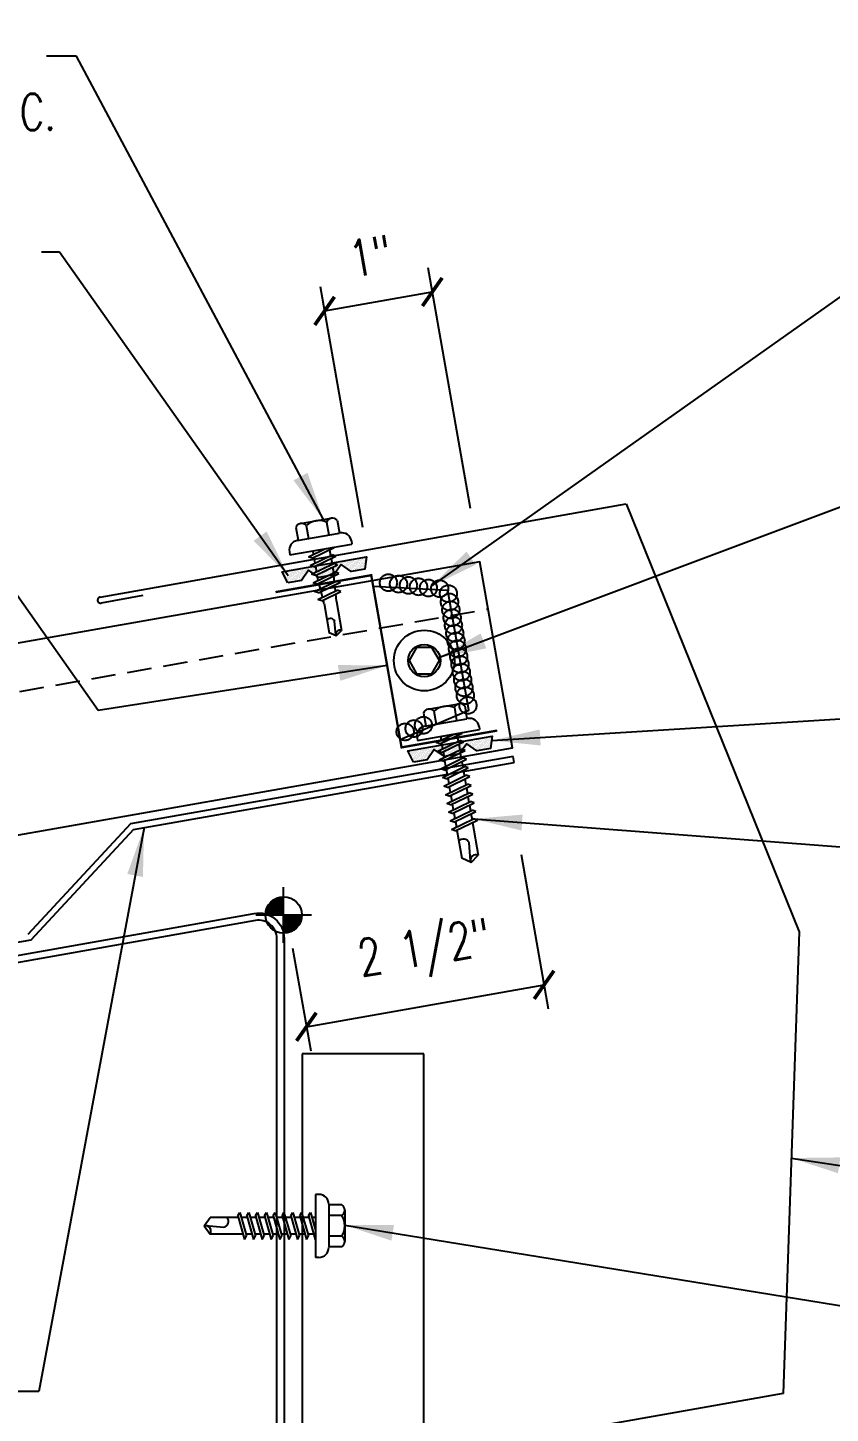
# Model space of a CAD drawing. Header units: inches. Extents: x 7.3 to 41.1, y 5.8 to 42.7.
# Drawn here: x 21.24 to 29.5, y 19.25 to 33.5 of the extents above; entities that cross this region are included whole.
import ezdxf

# ---------------------------------------------------------------- set-up
doc = ezdxf.new("R2010")
doc.units = ezdxf.units.IN
doc.header["$MEASUREMENT"] = 0
doc.linetypes.add('CENTER2', pattern=[1.125, 0.75, -0.125, 0.125, -0.125])
doc.linetypes.add('HIDDEN2', pattern=[0.1875, 0.125, -0.0625])
for name, color, linetype in [('CLO', 3, 'Continuous'), ('DIM', 2, 'Continuous'), ('FASTENER', 9, 'Continuous'), ('PANEL', 11, 'Continuous'), ('SEALANT', 253, 'CENTER2'), ('SECTION', 11, 'Continuous'), ('STLA', 10, 'Continuous'), ('TAPE', 8, 'Continuous'), ('TEXT', 2, 'Continuous'), ('TRIM', 6, 'Continuous')]:
    doc.layers.add(name, color=color, linetype=linetype)
doc.styles.add('TEXT', font='SIMPLEX', dxfattribs={"width": 0.75, "height": 6})
doc.styles.add('TEXT1', font='ROMANS.shx', dxfattribs={"width": 0.75, "height": 0.375})
doc.dimstyles.new('DETAIL', dxfattribs={"dimscale": 4, "dimtxt": 0.375, "dimasz": 0.0625, "dimexe": 0.0625, "dimexo": 0.125, "dimgap": 0.0625, "dimtad": 1, "dimdec": 4, "dimzin": 3, "dimdsep": 46, "dimlunit": 4, "dimtxsty": 'TEXT1', "dimblk": 'ARCHTICK', "dimcen": 0.0625, "dimclrd": 7, "dimclre": 7, "dimclrt": 2, "dimadec": 0, "dimazin": 0, "dimtfac": 0.59375, "dimtdec": 4, "dimtmove": 0, "dimatfit": 3, "dimfxl": 0, "dimfrac": 2, "dimtolj": 1, "dimtzin": 3, "dimarcsym": 0})
doc.dimstyles.new('DETAIL$7', dxfattribs={"dimscale": 4, "dimtxt": 6, "dimasz": 0.125, "dimexe": 0.0625, "dimexo": 0.125, "dimgap": 0.0625, "dimtad": 1, "dimdec": 5, "dimzin": 3, "dimdsep": 46, "dimlunit": 4, "dimtxsty": 'TEXT', "dimblk": 'ARCHTICK', "dimcen": 0.0625, "dimclrd": 7, "dimclre": 7, "dimclrt": 2, "dimadec": 0, "dimazin": 0, "dimtfac": 0.666667, "dimtdec": 5, "dimtmove": 0, "dimatfit": 3, "dimfxl": 0, "dimfrac": 2, "dimtolj": 1, "dimtzin": 3, "dimarcsym": 0})

# ---------------------------------------------------------------- blocks, each defined once
blk = doc.blocks.new('MB_DW4')
at = {"layer": 'FASTENER'}
for p, q in [((-0.217, 0.305), (-0.217, 0.171)), ((-0.163, 0.337), (0.159, 0.337)), ((-0.108, 0.305), (-0.108, 0.171)), ((0.105, 0.305), (0.105, 0.171)), ((0.214, 0.305), (0.214, 0.171)), ((-0.226, 0.171), (0.214, 0.171)), ((-0.326, 0.071), (-0.326, 0.037)), ((-0.326, 0.037), (0.322, 0.037)), ((-0.141, -0.014), (0.037, 0.037)), ((-0.105, -0.034), (0.137, 0.035)), ((-0.088, 0.037), (-0.088, 0.001)), ((-0.088, 0.037), (0.085, 0.037)), ((0.085, 0.037), (0.134, 0.037)), ((0.085, 0.02), (0.085, -0.041)), ((0.137, 0.035), (0.134, 0.037)), ((0.322, 0.071), (0.322, 0.037)), ((-0.105, -0.034), (-0.141, -0.014)), ((-0.141, -0.105), (0.102, -0.036)), ((-0.105, -0.125), (-0.141, -0.105)), ((-0.141, -0.196), (0.102, -0.127)), ((-0.105, -0.125), (0.137, -0.056)), ((-0.088, -0.029), (-0.088, -0.09)), ((-0.088, -0.12), (-0.088, -0.181)), ((0.085, -0.071), (0.085, -0.131)), ((0.137, -0.056), (0.102, -0.036)), ((0.137, -0.147), (0.102, -0.127)), ((-0.105, -0.216), (-0.141, -0.196)), ((-0.141, -0.287), (0.102, -0.217)), ((-0.105, -0.216), (0.137, -0.147)), ((-0.105, -0.307), (0.137, -0.238)), ((-0.084, -0.27), (-0.088, -0.211)), ((0.077, -0.315), (0.082, -0.253)), ((0.084, -0.223), (0.085, -0.211)), ((0.085, -0.162), (0.085, -0.211)), ((0.137, -0.238), (0.102, -0.217)), ((-0.105, -0.307), (-0.141, -0.287)), ((-0.141, -0.378), (0.102, -0.308)), ((-0.105, -0.398), (-0.141, -0.378)), ((-0.122, -0.463), (0.089, -0.403)), ((-0.105, -0.398), (0.137, -0.328)), ((-0.086, -0.483), (0.124, -0.423)), ((-0.078, -0.36), (-0.082, -0.3)), ((-0.071, -0.449), (-0.075, -0.389)), ((0.071, -0.408), (0.075, -0.346)), ((0.124, -0.423), (0.089, -0.403)), ((0.137, -0.328), (0.102, -0.308)), ((-0.086, -0.483), (-0.122, -0.463)), ((-0.066, -0.516), (-0.069, -0.478)), ((-0.066, -0.516), (-0.066, -0.82)), ((0.063, -0.515), (0.068, -0.439)), ((0.063, -0.516), (0.063, -0.82)), ((-0.002, -0.866), (-0.066, -0.82)), ((-0.003, -0.854), (0.009, -0.714)), ((-0.002, -0.866), (0.063, -0.82))]:
    blk.add_line(p, q, dxfattribs=at)
for centre, radius, start, end in [((-0.163, 0.274), 0.0628, 29.8754, 150.1246), ((-0.002, 0.141), 0.196, 56.9974, 123.0026), ((0.159, 0.274), 0.0628, 29.8754, 150.1246), ((-0.226, 0.071), 0.1, 90, 180), ((0.222, 0.071), 0.1, 0, 90), ((0.073, -0.516), 0.01, 175.9484, 180), ((-0.036, -0.723), 0.0461, 11.1445, 130.906), ((0.039, -0.855), 0.0422, 55.4585, 194.8454)]:
    blk.add_arc(centre, radius, start, end, dxfattribs=at)
blk = doc.blocks.new('*X2')
at = {"color": 0}
for p, q in [((-0.434, 0.135), (-0.434, 0.135)), ((-0.434, 0.123), (-0.434, 0.123)), ((-0.422, 0.141), (-0.422, 0.141)), ((-0.422, 0.129), (-0.422, 0.129)), ((-0.422, 0.117), (-0.422, 0.117)), ((-0.422, 0.105), (-0.422, 0.105)), ((-0.422, 0.094), (-0.422, 0.094)), ((-0.422, 0.082), (-0.422, 0.082)), ((-0.41, 0.135), (-0.41, 0.135)), ((-0.41, 0.123), (-0.41, 0.123)), ((-0.41, 0.111), (-0.41, 0.111)), ((-0.41, 0.1), (-0.41, 0.1)), ((-0.41, 0.088), (-0.41, 0.088)), ((-0.41, 0.076), (-0.41, 0.076)), ((-0.41, 0.064), (-0.41, 0.064)), ((-0.41, 0.053), (-0.41, 0.053)), ((-0.41, 0.041), (-0.41, 0.041)), ((-0.398, 0.141), (-0.398, 0.141)), ((-0.398, 0.129), (-0.398, 0.129)), ((-0.398, 0.117), (-0.398, 0.117)), ((-0.398, 0.105), (-0.398, 0.105)), ((-0.398, 0.094), (-0.398, 0.094)), ((-0.398, 0.082), (-0.398, 0.082)), ((-0.398, 0.07), (-0.398, 0.07)), ((-0.398, 0.059), (-0.398, 0.059)), ((-0.398, 0.047), (-0.398, 0.047)), ((-0.398, 0.035), (-0.398, 0.035)), ((-0.398, 0.023), (-0.398, 0.023)), ((-0.387, 0.135), (-0.387, 0.135)), ((-0.387, 0.123), (-0.387, 0.123)), ((-0.387, 0.111), (-0.387, 0.111)), ((-0.387, 0.1), (-0.387, 0.1)), ((-0.387, 0.088), (-0.387, 0.088)), ((-0.387, 0.076), (-0.387, 0.076)), ((-0.387, 0.064), (-0.387, 0.064)), ((-0.387, 0.053), (-0.387, 0.053)), ((-0.387, 0.041), (-0.387, 0.041)), ((-0.387, 0.029), (-0.387, 0.029)), ((-0.375, 0.141), (-0.375, 0.141)), ((-0.375, 0.129), (-0.375, 0.129)), ((-0.375, 0.117), (-0.375, 0.117)), ((-0.375, 0.105), (-0.375, 0.105)), ((-0.375, 0.094), (-0.375, 0.094)), ((-0.375, 0.082), (-0.375, 0.082)), ((-0.375, 0.07), (-0.375, 0.07)), ((-0.375, 0.059), (-0.375, 0.059)), ((-0.375, 0.047), (-0.375, 0.047)), ((-0.375, 0.035), (-0.375, 0.035)), ((-0.375, 0.023), (-0.375, 0.023)), ((-0.363, 0.135), (-0.363, 0.135)), ((-0.363, 0.123), (-0.363, 0.123)), ((-0.363, 0.111), (-0.363, 0.111)), ((-0.363, 0.1), (-0.363, 0.1)), ((-0.363, 0.088), (-0.363, 0.088)), ((-0.363, 0.076), (-0.363, 0.076)), ((-0.363, 0.064), (-0.363, 0.064)), ((-0.363, 0.053), (-0.363, 0.053)), ((-0.363, 0.041), (-0.363, 0.041)), ((-0.363, 0.029), (-0.363, 0.029)), ((-0.352, 0.141), (-0.352, 0.141)), ((-0.352, 0.129), (-0.352, 0.129)), ((-0.352, 0.117), (-0.352, 0.117)), ((-0.352, 0.105), (-0.352, 0.105)), ((-0.352, 0.094), (-0.352, 0.094)), ((-0.352, 0.082), (-0.352, 0.082)), ((-0.352, 0.07), (-0.352, 0.07)), ((-0.352, 0.059), (-0.352, 0.059)), ((-0.352, 0.047), (-0.352, 0.047)), ((-0.352, 0.035), (-0.352, 0.035)), ((-0.352, 0.023), (-0.352, 0.023)), ((-0.34, 0.135), (-0.34, 0.135)), ((-0.34, 0.123), (-0.34, 0.123)), ((-0.34, 0.111), (-0.34, 0.111)), ((-0.34, 0.1), (-0.34, 0.1)), ((-0.34, 0.088), (-0.34, 0.088)), ((-0.34, 0.076), (-0.34, 0.076)), ((-0.34, 0.064), (-0.34, 0.064)), ((-0.34, 0.053), (-0.34, 0.053)), ((-0.34, 0.041), (-0.34, 0.041)), ((-0.34, 0.029), (-0.34, 0.029)), ((-0.328, 0.141), (-0.328, 0.141)), ((-0.328, 0.129), (-0.328, 0.129)), ((-0.328, 0.117), (-0.328, 0.117)), ((-0.328, 0.105), (-0.328, 0.105)), ((-0.328, 0.094), (-0.328, 0.094)), ((-0.328, 0.082), (-0.328, 0.082)), ((-0.328, 0.07), (-0.328, 0.07)), ((-0.328, 0.059), (-0.328, 0.059)), ((-0.328, 0.047), (-0.328, 0.047)), ((-0.328, 0.035), (-0.328, 0.035)), ((-0.328, 0.023), (-0.328, 0.023)), ((-0.316, 0.135), (-0.316, 0.135)), ((-0.316, 0.123), (-0.316, 0.123)), ((-0.316, 0.111), (-0.316, 0.111)), ((-0.316, 0.1), (-0.316, 0.1)), ((-0.316, 0.088), (-0.316, 0.088)), ((-0.316, 0.076), (-0.316, 0.076)), ((-0.316, 0.064), (-0.316, 0.064)), ((-0.316, 0.053), (-0.316, 0.053)), ((-0.316, 0.041), (-0.316, 0.041)), ((-0.316, 0.029), (-0.316, 0.029)), ((-0.305, 0.141), (-0.305, 0.141)), ((-0.305, 0.129), (-0.305, 0.129)), ((-0.305, 0.117), (-0.305, 0.117)), ((-0.305, 0.105), (-0.305, 0.105)), ((-0.305, 0.094), (-0.305, 0.094)), ((-0.305, 0.082), (-0.305, 0.082)), ((-0.305, 0.07), (-0.305, 0.07)), ((-0.305, 0.059), (-0.305, 0.059)), ((-0.305, 0.047), (-0.305, 0.047)), ((-0.305, 0.035), (-0.305, 0.035)), ((-0.305, 0.023), (-0.305, 0.023)), ((-0.293, 0.135), (-0.293, 0.135)), ((-0.293, 0.123), (-0.293, 0.123)), ((-0.293, 0.111), (-0.293, 0.111)), ((-0.293, 0.1), (-0.293, 0.1)), ((-0.293, 0.088), (-0.293, 0.088)), ((-0.293, 0.076), (-0.293, 0.076)), ((-0.293, 0.064), (-0.293, 0.064)), ((-0.293, 0.053), (-0.293, 0.053)), ((-0.293, 0.041), (-0.293, 0.041)), ((-0.293, 0.029), (-0.293, 0.029)), ((-0.281, 0.141), (-0.281, 0.141)), ((-0.281, 0.129), (-0.281, 0.129)), ((-0.281, 0.117), (-0.281, 0.117)), ((-0.281, 0.105), (-0.281, 0.105)), ((-0.281, 0.094), (-0.281, 0.094)), ((-0.281, 0.082), (-0.281, 0.082)), ((-0.281, 0.07), (-0.281, 0.07)), ((-0.281, 0.059), (-0.281, 0.059)), ((-0.281, 0.047), (-0.281, 0.047)), ((-0.281, 0.035), (-0.281, 0.035)), ((-0.281, 0.023), (-0.281, 0.023)), ((-0.27, 0.135), (-0.27, 0.135)), ((-0.27, 0.123), (-0.27, 0.123)), ((-0.27, 0.111), (-0.27, 0.111)), ((-0.27, 0.1), (-0.27, 0.1)), ((-0.27, 0.088), (-0.27, 0.088)), ((-0.27, 0.076), (-0.27, 0.076)), ((-0.27, 0.064), (-0.27, 0.064)), ((-0.27, 0.053), (-0.27, 0.053)), ((-0.27, 0.041), (-0.27, 0.041)), ((-0.27, 0.029), (-0.27, 0.029)), ((-0.258, 0.141), (-0.258, 0.141)), ((-0.258, 0.129), (-0.258, 0.129)), ((-0.258, 0.117), (-0.258, 0.117)), ((-0.258, 0.105), (-0.258, 0.105)), ((-0.258, 0.094), (-0.258, 0.094)), ((-0.258, 0.082), (-0.258, 0.082)), ((-0.258, 0.07), (-0.258, 0.07)), ((-0.258, 0.059), (-0.258, 0.059)), ((-0.258, 0.047), (-0.258, 0.047)), ((-0.258, 0.035), (-0.258, 0.035)), ((-0.258, 0.023), (-0.258, 0.023)), ((-0.246, 0.135), (-0.246, 0.135)), ((-0.246, 0.123), (-0.246, 0.123)), ((-0.246, 0.111), (-0.246, 0.111)), ((-0.246, 0.1), (-0.246, 0.1)), ((-0.246, 0.088), (-0.246, 0.088)), ((-0.246, 0.076), (-0.246, 0.076)), ((-0.246, 0.064), (-0.246, 0.064)), ((-0.246, 0.053), (-0.246, 0.053)), ((-0.246, 0.041), (-0.246, 0.041)), ((-0.234, 0.141), (-0.234, 0.141)), ((-0.234, 0.129), (-0.234, 0.129)), ((-0.234, 0.117), (-0.234, 0.117)), ((-0.234, 0.105), (-0.234, 0.105)), ((-0.234, 0.094), (-0.234, 0.094)), ((-0.234, 0.082), (-0.234, 0.082)), ((-0.234, 0.07), (-0.234, 0.07)), ((-0.234, 0.059), (-0.234, 0.059)), ((-0.234, 0.047), (-0.234, 0.047)), ((-0.223, 0.135), (-0.223, 0.135)), ((-0.223, 0.123), (-0.223, 0.123)), ((-0.223, 0.111), (-0.223, 0.111)), ((-0.223, 0.1), (-0.223, 0.1)), ((-0.223, 0.088), (-0.223, 0.088)), ((-0.223, 0.076), (-0.223, 0.076)), ((-0.223, 0.064), (-0.223, 0.064)), ((-0.211, 0.141), (-0.211, 0.141)), ((-0.211, 0.129), (-0.211, 0.129)), ((-0.211, 0.117), (-0.211, 0.117)), ((-0.211, 0.105), (-0.211, 0.105)), ((-0.211, 0.094), (-0.211, 0.094)), ((-0.211, 0.082), (-0.211, 0.082)), ((-0.211, 0.07), (-0.211, 0.07)), ((-0.199, 0.135), (-0.199, 0.135)), ((-0.199, 0.123), (-0.199, 0.123)), ((-0.199, 0.111), (-0.199, 0.111)), ((-0.199, 0.1), (-0.199, 0.1)), ((-0.199, 0.088), (-0.199, 0.088)), ((-0.188, 0.141), (-0.188, 0.141)), ((-0.188, 0.129), (-0.188, 0.129)), ((-0.188, 0.117), (-0.188, 0.117)), ((-0.188, 0.105), (-0.188, 0.105)), ((-0.188, 0.094), (-0.188, 0.094)), ((-0.176, 0.135), (-0.176, 0.135)), ((-0.176, 0.123), (-0.176, 0.123)), ((-0.176, 0.111), (-0.176, 0.111)), ((-0.164, 0.141), (-0.164, 0.141)), ((-0.164, 0.129), (-0.164, 0.129)), ((-0.164, 0.117), (-0.164, 0.117)), ((-0.164, 0.105), (-0.164, 0.105)), ((-0.152, 0.135), (-0.152, 0.135)), ((-0.152, 0.123), (-0.152, 0.123)), ((-0.152, 0.111), (-0.152, 0.111)), ((-0.152, 0.1), (-0.152, 0.1)), ((-0.141, 0.141), (-0.141, 0.141)), ((-0.141, 0.129), (-0.141, 0.129)), ((-0.141, 0.117), (-0.141, 0.117)), ((-0.141, 0.105), (-0.141, 0.105)), ((-0.141, 0.094), (-0.141, 0.094)), ((-0.141, 0.082), (-0.141, 0.082)), ((-0.129, 0.135), (-0.129, 0.135)), ((-0.129, 0.123), (-0.129, 0.123)), ((-0.129, 0.111), (-0.129, 0.111)), ((-0.129, 0.1), (-0.129, 0.1)), ((-0.129, 0.088), (-0.129, 0.088)), ((-0.129, 0.076), (-0.129, 0.076)), ((-0.117, 0.141), (-0.117, 0.141)), ((-0.117, 0.129), (-0.117, 0.129)), ((-0.117, 0.117), (-0.117, 0.117)), ((-0.117, 0.105), (-0.117, 0.105)), ((-0.117, 0.094), (-0.117, 0.094)), ((-0.117, 0.082), (-0.117, 0.082)), ((-0.117, 0.07), (-0.117, 0.07)), ((-0.117, 0.059), (-0.117, 0.059)), ((-0.105, 0.135), (-0.105, 0.135)), ((-0.105, 0.123), (-0.105, 0.123)), ((-0.105, 0.111), (-0.105, 0.111)), ((-0.105, 0.1), (-0.105, 0.1)), ((-0.105, 0.088), (-0.105, 0.088)), ((-0.105, 0.076), (-0.105, 0.076)), ((-0.105, 0.064), (-0.105, 0.064)), ((-0.105, 0.053), (-0.105, 0.053)), ((-0.094, 0.141), (-0.094, 0.141)), ((-0.094, 0.129), (-0.094, 0.129)), ((-0.094, 0.117), (-0.094, 0.117)), ((-0.094, 0.105), (-0.094, 0.105)), ((-0.094, 0.094), (-0.094, 0.094)), ((-0.094, 0.082), (-0.094, 0.082)), ((-0.094, 0.07), (-0.094, 0.07)), ((-0.094, 0.059), (-0.094, 0.059)), ((-0.094, 0.047), (-0.094, 0.047)), ((-0.094, 0.035), (-0.094, 0.035)), ((-0.082, 0.135), (-0.082, 0.135)), ((-0.082, 0.123), (-0.082, 0.123)), ((-0.082, 0.111), (-0.082, 0.111)), ((-0.082, 0.1), (-0.082, 0.1)), ((-0.082, 0.088), (-0.082, 0.088)), ((-0.082, 0.076), (-0.082, 0.076)), ((-0.082, 0.064), (-0.082, 0.064)), ((-0.082, 0.053), (-0.082, 0.053)), ((-0.082, 0.041), (-0.082, 0.041)), ((-0.082, 0.029), (-0.082, 0.029)), ((-0.07, 0.141), (-0.07, 0.141)), ((-0.07, 0.129), (-0.07, 0.129)), ((-0.07, 0.117), (-0.07, 0.117)), ((-0.07, 0.105), (-0.07, 0.105)), ((-0.07, 0.094), (-0.07, 0.094)), ((-0.07, 0.082), (-0.07, 0.082)), ((-0.07, 0.07), (-0.07, 0.07)), ((-0.07, 0.059), (-0.07, 0.059)), ((-0.07, 0.047), (-0.07, 0.047)), ((-0.07, 0.035), (-0.07, 0.035)), ((-0.07, 0.023), (-0.07, 0.023)), ((-0.059, 0.135), (-0.059, 0.135)), ((-0.059, 0.123), (-0.059, 0.123)), ((-0.059, 0.111), (-0.059, 0.111)), ((-0.059, 0.1), (-0.059, 0.1)), ((-0.059, 0.088), (-0.059, 0.088)), ((-0.059, 0.076), (-0.059, 0.076)), ((-0.059, 0.064), (-0.059, 0.064)), ((-0.059, 0.053), (-0.059, 0.053)), ((-0.059, 0.041), (-0.059, 0.041)), ((-0.059, 0.029), (-0.059, 0.029)), ((-0.047, 0.141), (-0.047, 0.141)), ((-0.047, 0.129), (-0.047, 0.129)), ((-0.047, 0.117), (-0.047, 0.117)), ((-0.047, 0.105), (-0.047, 0.105)), ((-0.047, 0.094), (-0.047, 0.094)), ((-0.047, 0.082), (-0.047, 0.082)), ((-0.047, 0.07), (-0.047, 0.07)), ((-0.047, 0.059), (-0.047, 0.059)), ((-0.047, 0.047), (-0.047, 0.047)), ((-0.047, 0.035), (-0.047, 0.035)), ((-0.047, 0.023), (-0.047, 0.023)), ((-0.035, 0.135), (-0.035, 0.135)), ((-0.035, 0.123), (-0.035, 0.123)), ((-0.035, 0.111), (-0.035, 0.111)), ((-0.035, 0.1), (-0.035, 0.1)), ((-0.035, 0.088), (-0.035, 0.088)), ((-0.035, 0.076), (-0.035, 0.076)), ((-0.035, 0.064), (-0.035, 0.064)), ((-0.035, 0.053), (-0.035, 0.053)), ((-0.035, 0.041), (-0.035, 0.041)), ((-0.035, 0.029), (-0.035, 0.029)), ((-0.023, 0.141), (-0.023, 0.141)), ((-0.023, 0.129), (-0.023, 0.129)), ((-0.023, 0.117), (-0.023, 0.117)), ((-0.023, 0.105), (-0.023, 0.105)), ((-0.023, 0.094), (-0.023, 0.094)), ((-0.023, 0.082), (-0.023, 0.082)), ((-0.023, 0.07), (-0.023, 0.07)), ((-0.023, 0.059), (-0.023, 0.059)), ((-0.023, 0.047), (-0.023, 0.047)), ((-0.023, 0.035), (-0.023, 0.035)), ((-0.023, 0.023), (-0.023, 0.023)), ((-0.012, 0.135), (-0.012, 0.135)), ((-0.012, 0.123), (-0.012, 0.123)), ((-0.012, 0.111), (-0.012, 0.111)), ((-0.012, 0.1), (-0.012, 0.1)), ((-0.012, 0.088), (-0.012, 0.088)), ((-0.012, 0.076), (-0.012, 0.076)), ((-0.012, 0.064), (-0.012, 0.064)), ((-0.012, 0.053), (-0.012, 0.053)), ((-0.012, 0.041), (-0.012, 0.041)), ((-0.012, 0.029), (-0.012, 0.029)), ((0, 0.141), (0, 0.141)), ((0, 0.129), (0, 0.129)), ((0, 0.117), (0, 0.117)), ((0, 0.105), (0, 0.105)), ((0, 0.094), (0, 0.094)), ((0, 0.082), (0, 0.082)), ((0, 0.07), (0, 0.07)), ((0, 0.059), (0, 0.059)), ((0, 0.047), (0, 0.047)), ((0, 0.035), (0, 0.035)), ((0, 0.023), (0, 0.023)), ((0.012, 0.135), (0.012, 0.135)), ((0.012, 0.123), (0.012, 0.123)), ((0.012, 0.111), (0.012, 0.111)), ((0.012, 0.1), (0.012, 0.1)), ((0.012, 0.088), (0.012, 0.088)), ((0.012, 0.076), (0.012, 0.076)), ((0.012, 0.064), (0.012, 0.064)), ((0.012, 0.053), (0.012, 0.053)), ((0.012, 0.041), (0.012, 0.041)), ((0.012, 0.029), (0.012, 0.029)), ((0.023, 0.141), (0.023, 0.141)), ((0.023, 0.129), (0.023, 0.129)), ((0.023, 0.117), (0.023, 0.117)), ((0.023, 0.105), (0.023, 0.105)), ((0.023, 0.094), (0.023, 0.094)), ((0.023, 0.082), (0.023, 0.082)), ((0.023, 0.07), (0.023, 0.07)), ((0.023, 0.059), (0.023, 0.059)), ((0.023, 0.047), (0.023, 0.047)), ((0.023, 0.035), (0.023, 0.035)), ((0.023, 0.023), (0.023, 0.023)), ((0.035, 0.135), (0.035, 0.135)), ((0.035, 0.123), (0.035, 0.123)), ((0.035, 0.111), (0.035, 0.111)), ((0.035, 0.1), (0.035, 0.1)), ((0.035, 0.088), (0.035, 0.088)), ((0.035, 0.076), (0.035, 0.076)), ((0.035, 0.064), (0.035, 0.064)), ((0.035, 0.053), (0.035, 0.053)), ((0.035, 0.041), (0.035, 0.041)), ((0.035, 0.029), (0.035, 0.029)), ((0.047, 0.141), (0.047, 0.141)), ((0.047, 0.129), (0.047, 0.129)), ((0.047, 0.117), (0.047, 0.117)), ((0.047, 0.105), (0.047, 0.105)), ((0.047, 0.094), (0.047, 0.094)), ((0.047, 0.082), (0.047, 0.082)), ((0.047, 0.07), (0.047, 0.07)), ((0.047, 0.059), (0.047, 0.059)), ((0.047, 0.047), (0.047, 0.047)), ((0.047, 0.035), (0.047, 0.035)), ((0.047, 0.023), (0.047, 0.023)), ((0.059, 0.135), (0.059, 0.135)), ((0.059, 0.123), (0.059, 0.123)), ((0.059, 0.111), (0.059, 0.111)), ((0.059, 0.1), (0.059, 0.1)), ((0.059, 0.088), (0.059, 0.088)), ((0.059, 0.076), (0.059, 0.076)), ((0.059, 0.064), (0.059, 0.064)), ((0.059, 0.053), (0.059, 0.053)), ((0.059, 0.041), (0.059, 0.041)), ((0.059, 0.029), (0.059, 0.029)), ((0.07, 0.141), (0.07, 0.141)), ((0.07, 0.129), (0.07, 0.129)), ((0.07, 0.117), (0.07, 0.117)), ((0.07, 0.105), (0.07, 0.105)), ((0.07, 0.094), (0.07, 0.094)), ((0.07, 0.082), (0.07, 0.082)), ((0.07, 0.07), (0.07, 0.07)), ((0.07, 0.059), (0.07, 0.059)), ((0.07, 0.047), (0.07, 0.047)), ((0.07, 0.035), (0.07, 0.035)), ((0.07, 0.023), (0.07, 0.023)), ((0.082, 0.135), (0.082, 0.135)), ((0.082, 0.123), (0.082, 0.123)), ((0.082, 0.111), (0.082, 0.111)), ((0.082, 0.1), (0.082, 0.1)), ((0.082, 0.088), (0.082, 0.088)), ((0.082, 0.076), (0.082, 0.076)), ((0.082, 0.064), (0.082, 0.064)), ((0.082, 0.053), (0.082, 0.053)), ((0.082, 0.041), (0.082, 0.041)), ((0.082, 0.029), (0.082, 0.029)), ((0.094, 0.141), (0.094, 0.141)), ((0.094, 0.129), (0.094, 0.129)), ((0.094, 0.117), (0.094, 0.117)), ((0.094, 0.105), (0.094, 0.105)), ((0.094, 0.094), (0.094, 0.094)), ((0.094, 0.082), (0.094, 0.082)), ((0.094, 0.07), (0.094, 0.07)), ((0.094, 0.059), (0.094, 0.059)), ((0.094, 0.047), (0.094, 0.047)), ((0.094, 0.035), (0.094, 0.035)), ((0.105, 0.135), (0.105, 0.135)), ((0.105, 0.123), (0.105, 0.123)), ((0.105, 0.111), (0.105, 0.111)), ((0.105, 0.1), (0.105, 0.1)), ((0.105, 0.088), (0.105, 0.088)), ((0.105, 0.076), (0.105, 0.076)), ((0.105, 0.064), (0.105, 0.064)), ((0.105, 0.053), (0.105, 0.053)), ((0.117, 0.141), (0.117, 0.141)), ((0.117, 0.129), (0.117, 0.129)), ((0.117, 0.117), (0.117, 0.117)), ((0.117, 0.105), (0.117, 0.105)), ((0.117, 0.094), (0.117, 0.094)), ((0.117, 0.082), (0.117, 0.082)), ((0.117, 0.07), (0.117, 0.07)), ((0.117, 0.059), (0.117, 0.059)), ((0.129, 0.135), (0.129, 0.135)), ((0.129, 0.123), (0.129, 0.123)), ((0.129, 0.111), (0.129, 0.111)), ((0.129, 0.1), (0.129, 0.1)), ((0.129, 0.088), (0.129, 0.088)), ((0.129, 0.076), (0.129, 0.076)), ((0.141, 0.141), (0.141, 0.141)), ((0.141, 0.129), (0.141, 0.129)), ((0.141, 0.117), (0.141, 0.117)), ((0.141, 0.105), (0.141, 0.105)), ((0.141, 0.094), (0.141, 0.094)), ((0.141, 0.082), (0.141, 0.082)), ((0.152, 0.135), (0.152, 0.135)), ((0.152, 0.123), (0.152, 0.123)), ((0.152, 0.111), (0.152, 0.111)), ((0.152, 0.1), (0.152, 0.1)), ((0.164, 0.141), (0.164, 0.141)), ((0.164, 0.129), (0.164, 0.129)), ((0.164, 0.117), (0.164, 0.117)), ((0.164, 0.105), (0.164, 0.105)), ((0.176, 0.135), (0.176, 0.135)), ((0.176, 0.123), (0.176, 0.123)), ((0.176, 0.111), (0.176, 0.111)), ((0.188, 0.141), (0.188, 0.141)), ((0.188, 0.129), (0.188, 0.129)), ((0.188, 0.117), (0.188, 0.117)), ((0.188, 0.105), (0.188, 0.105)), ((0.188, 0.094), (0.188, 0.094)), ((0.199, 0.135), (0.199, 0.135)), ((0.199, 0.123), (0.199, 0.123)), ((0.199, 0.111), (0.199, 0.111)), ((0.199, 0.1), (0.199, 0.1)), ((0.199, 0.088), (0.199, 0.088)), ((0.211, 0.141), (0.211, 0.141)), ((0.211, 0.129), (0.211, 0.129)), ((0.211, 0.117), (0.211, 0.117)), ((0.211, 0.105), (0.211, 0.105)), ((0.211, 0.094), (0.211, 0.094)), ((0.211, 0.082), (0.211, 0.082)), ((0.211, 0.07), (0.211, 0.07)), ((0.223, 0.135), (0.223, 0.135)), ((0.223, 0.123), (0.223, 0.123)), ((0.223, 0.111), (0.223, 0.111)), ((0.223, 0.1), (0.223, 0.1)), ((0.223, 0.088), (0.223, 0.088)), ((0.223, 0.076), (0.223, 0.076)), ((0.223, 0.064), (0.223, 0.064)), ((0.234, 0.141), (0.234, 0.141)), ((0.234, 0.129), (0.234, 0.129)), ((0.234, 0.117), (0.234, 0.117)), ((0.234, 0.105), (0.234, 0.105)), ((0.234, 0.094), (0.234, 0.094)), ((0.234, 0.082), (0.234, 0.082)), ((0.234, 0.07), (0.234, 0.07)), ((0.234, 0.059), (0.234, 0.059)), ((0.234, 0.047), (0.234, 0.047)), ((0.246, 0.135), (0.246, 0.135)), ((0.246, 0.123), (0.246, 0.123)), ((0.246, 0.111), (0.246, 0.111)), ((0.246, 0.1), (0.246, 0.1)), ((0.246, 0.088), (0.246, 0.088)), ((0.246, 0.076), (0.246, 0.076)), ((0.246, 0.064), (0.246, 0.064)), ((0.246, 0.053), (0.246, 0.053)), ((0.246, 0.041), (0.246, 0.041)), ((0.258, 0.141), (0.258, 0.141)), ((0.258, 0.129), (0.258, 0.129)), ((0.258, 0.117), (0.258, 0.117)), ((0.258, 0.105), (0.258, 0.105)), ((0.258, 0.094), (0.258, 0.094)), ((0.258, 0.082), (0.258, 0.082)), ((0.258, 0.07), (0.258, 0.07)), ((0.258, 0.059), (0.258, 0.059)), ((0.258, 0.047), (0.258, 0.047)), ((0.258, 0.035), (0.258, 0.035)), ((0.258, 0.023), (0.258, 0.023)), ((0.27, 0.135), (0.27, 0.135)), ((0.27, 0.123), (0.27, 0.123)), ((0.27, 0.111), (0.27, 0.111)), ((0.27, 0.1), (0.27, 0.1)), ((0.27, 0.088), (0.27, 0.088)), ((0.27, 0.076), (0.27, 0.076)), ((0.27, 0.064), (0.27, 0.064)), ((0.27, 0.053), (0.27, 0.053)), ((0.27, 0.041), (0.27, 0.041)), ((0.27, 0.029), (0.27, 0.029)), ((0.281, 0.141), (0.281, 0.141)), ((0.281, 0.129), (0.281, 0.129)), ((0.281, 0.117), (0.281, 0.117)), ((0.281, 0.105), (0.281, 0.105)), ((0.281, 0.094), (0.281, 0.094)), ((0.281, 0.082), (0.281, 0.082)), ((0.281, 0.07), (0.281, 0.07)), ((0.281, 0.059), (0.281, 0.059)), ((0.281, 0.047), (0.281, 0.047)), ((0.281, 0.035), (0.281, 0.035)), ((0.281, 0.023), (0.281, 0.023)), ((0.293, 0.135), (0.293, 0.135)), ((0.293, 0.123), (0.293, 0.123)), ((0.293, 0.111), (0.293, 0.111)), ((0.293, 0.1), (0.293, 0.1)), ((0.293, 0.088), (0.293, 0.088)), ((0.293, 0.076), (0.293, 0.076)), ((0.293, 0.064), (0.293, 0.064)), ((0.293, 0.053), (0.293, 0.053)), ((0.293, 0.041), (0.293, 0.041)), ((0.293, 0.029), (0.293, 0.029)), ((0.305, 0.141), (0.305, 0.141)), ((0.305, 0.129), (0.305, 0.129)), ((0.305, 0.117), (0.305, 0.117)), ((0.305, 0.105), (0.305, 0.105)), ((0.305, 0.094), (0.305, 0.094)), ((0.305, 0.082), (0.305, 0.082)), ((0.305, 0.07), (0.305, 0.07)), ((0.305, 0.059), (0.305, 0.059)), ((0.305, 0.047), (0.305, 0.047)), ((0.305, 0.035), (0.305, 0.035)), ((0.305, 0.023), (0.305, 0.023)), ((0.316, 0.135), (0.316, 0.135)), ((0.316, 0.123), (0.316, 0.123)), ((0.316, 0.111), (0.316, 0.111)), ((0.316, 0.1), (0.316, 0.1)), ((0.316, 0.088), (0.316, 0.088)), ((0.316, 0.076), (0.316, 0.076)), ((0.316, 0.064), (0.316, 0.064)), ((0.316, 0.053), (0.316, 0.053)), ((0.316, 0.041), (0.316, 0.041)), ((0.316, 0.029), (0.316, 0.029)), ((0.328, 0.141), (0.328, 0.141)), ((0.328, 0.129), (0.328, 0.129)), ((0.328, 0.117), (0.328, 0.117)), ((0.328, 0.105), (0.328, 0.105)), ((0.328, 0.094), (0.328, 0.094)), ((0.328, 0.082), (0.328, 0.082)), ((0.328, 0.07), (0.328, 0.07)), ((0.328, 0.059), (0.328, 0.059)), ((0.328, 0.047), (0.328, 0.047)), ((0.328, 0.035), (0.328, 0.035)), ((0.328, 0.023), (0.328, 0.023)), ((0.34, 0.135), (0.34, 0.135)), ((0.34, 0.123), (0.34, 0.123)), ((0.34, 0.111), (0.34, 0.111)), ((0.34, 0.1), (0.34, 0.1)), ((0.34, 0.088), (0.34, 0.088)), ((0.34, 0.076), (0.34, 0.076)), ((0.34, 0.064), (0.34, 0.064)), ((0.34, 0.053), (0.34, 0.053)), ((0.34, 0.041), (0.34, 0.041)), ((0.34, 0.029), (0.34, 0.029)), ((0.352, 0.141), (0.352, 0.141)), ((0.352, 0.129), (0.352, 0.129)), ((0.352, 0.117), (0.352, 0.117)), ((0.352, 0.105), (0.352, 0.105)), ((0.352, 0.094), (0.352, 0.094)), ((0.352, 0.082), (0.352, 0.082)), ((0.352, 0.07), (0.352, 0.07)), ((0.352, 0.059), (0.352, 0.059)), ((0.352, 0.047), (0.352, 0.047)), ((0.352, 0.035), (0.352, 0.035)), ((0.352, 0.023), (0.352, 0.023)), ((0.363, 0.135), (0.363, 0.135)), ((0.363, 0.123), (0.363, 0.123)), ((0.363, 0.111), (0.363, 0.111)), ((0.363, 0.1), (0.363, 0.1)), ((0.363, 0.088), (0.363, 0.088)), ((0.363, 0.076), (0.363, 0.076)), ((0.363, 0.064), (0.363, 0.064)), ((0.363, 0.053), (0.363, 0.053)), ((0.363, 0.041), (0.363, 0.041)), ((0.363, 0.029), (0.363, 0.029)), ((0.375, 0.141), (0.375, 0.141)), ((0.375, 0.129), (0.375, 0.129)), ((0.375, 0.117), (0.375, 0.117)), ((0.375, 0.105), (0.375, 0.105)), ((0.375, 0.094), (0.375, 0.094)), ((0.375, 0.082), (0.375, 0.082)), ((0.375, 0.07), (0.375, 0.07)), ((0.375, 0.059), (0.375, 0.059)), ((0.375, 0.047), (0.375, 0.047)), ((0.375, 0.035), (0.375, 0.035)), ((0.375, 0.023), (0.375, 0.023)), ((0.387, 0.135), (0.387, 0.135)), ((0.387, 0.123), (0.387, 0.123)), ((0.387, 0.111), (0.387, 0.111)), ((0.387, 0.1), (0.387, 0.1)), ((0.387, 0.088), (0.387, 0.088)), ((0.387, 0.076), (0.387, 0.076)), ((0.387, 0.064), (0.387, 0.064)), ((0.387, 0.053), (0.387, 0.053)), ((0.387, 0.041), (0.387, 0.041)), ((0.387, 0.029), (0.387, 0.029)), ((0.398, 0.141), (0.398, 0.141)), ((0.398, 0.129), (0.398, 0.129)), ((0.398, 0.117), (0.398, 0.117)), ((0.398, 0.105), (0.398, 0.105)), ((0.398, 0.094), (0.398, 0.094)), ((0.398, 0.082), (0.398, 0.082)), ((0.398, 0.07), (0.398, 0.07)), ((0.398, 0.059), (0.398, 0.059)), ((0.398, 0.047), (0.398, 0.047)), ((0.398, 0.035), (0.398, 0.035)), ((0.398, 0.023), (0.398, 0.023)), ((0.41, 0.135), (0.41, 0.135)), ((0.41, 0.123), (0.41, 0.123)), ((0.41, 0.111), (0.41, 0.111)), ((0.41, 0.1), (0.41, 0.1)), ((0.41, 0.088), (0.41, 0.088)), ((0.41, 0.076), (0.41, 0.076)), ((0.41, 0.064), (0.41, 0.064)), ((0.41, 0.053), (0.41, 0.053)), ((0.41, 0.041), (0.41, 0.041)), ((0.422, 0.141), (0.422, 0.141)), ((0.422, 0.129), (0.422, 0.129)), ((0.422, 0.117), (0.422, 0.117)), ((0.422, 0.105), (0.422, 0.105)), ((0.422, 0.094), (0.422, 0.094)), ((0.422, 0.082), (0.422, 0.082)), ((0.434, 0.135), (0.434, 0.135)), ((0.434, 0.123), (0.434, 0.123))]:
    blk.add_line(p, q, dxfattribs=at)
blk = doc.blocks.new('MB_DBTAP')
at = {"layer": 'TAPE', "color": 9}
blk.add_lwpolyline([(-0.403, 0.018), (-0.442, 0.141), (0.442, 0.141), (0.403, 0.018), (0.26, 0.018), (0.17, 0.109), (0.079, 0.018), (0, 0.018), (-0.079, 0.018), (-0.17, 0.109), (-0.26, 0.018)], close=True, dxfattribs=at)
at = {"layer": 'TAPE', "color": 251}
blk.add_blockref('*X2', (0, 0), dxfattribs=at)
blk = doc.blocks.new('_ArchTick')
at = {"color": 0, "linetype": 'ByBlock', "const_width": 0.15}
blk.add_lwpolyline([(-0.5, -0.5), (0.5, 0.5)], dxfattribs=at)
blk = doc.blocks.new('*D12')
at = {"layer": 'DEFPOINTS', "color": 0}
for p in [(25.402, 30.783), (25.882, 28.065), (24.774, 27.87)]:
    blk.add_point(p, dxfattribs=at)
at = {"layer": 'DIM', "color": 7, "lineweight": -2}
for p, q in [((25.795, 28.557), (25.359, 31.03)), ((24.687, 28.362), (24.251, 30.834)), ((24.294, 30.588), (25.402, 30.783))]:
    blk.add_line(p, q, dxfattribs=at)
at = {"layer": 'DIM', "color": 7, "lineweight": -2, "xscale": 0.25, "yscale": 0.25, "zscale": 0.25}
for p, rotation in [((25.402, 30.783), 9.999999999999886), ((24.294, 30.588), 189.9999999999999)]:
    blk.add_blockref('_ArchTick', p, dxfattribs=dict(at, rotation=rotation))
at = {"layer": 'DIM', "color": 2, "insert": (24.766, 31.152), "char_height": 0.375, "attachment_point": 5, "rotation": 10, "style": 'TEXT1'}
blk.add_mtext('\\A1;1"', dxfattribs=at)
blk = doc.blocks.new('MB_516W')
blk.add_lwpolyline([(-0.078, 0.135), (-0.156, 0), (-0.078, -0.135), (0.078, -0.135), (0.156, 0), (0.078, 0.135)], close=True)
for radius in [0.312, 0.166]:
    blk.add_circle((0, 0), radius)
blk = doc.blocks.new('A$C23AA14D5')
at = {"layer": 'CLO', "const_width": 0.0239}
blk.add_lwpolyline([(2.284, 0.187), (1.299, 0.014), (0.987, 1.785), (0.002, 1.611)], dxfattribs=at)
at = {"layer": 'CLO'}
blk.add_lwpolyline([(1.285, 0.094), (1.993, 0.397), (1.776, 1.628), (1.007, 1.67)], dxfattribs=at)
blk = doc.blocks.new('FD-F4')
at = {"layer": 'TEXT', "style": 'TEXT1', "width": 0.75}
for s, p in [('1/4-14 x 7/8 LONG-LIFE LAPTEK', (0.0047, -0.0408)), ('W/WASHER [FASTENER #4]', (0.0047, -0.1926))]:
    blk.add_text(s, height=0.09375, dxfattribs=at).set_placement(p)
blk.add_attdef('(QUANTITY)', (1.4847, -0.1926), '', height=0.0938, dxfattribs=at)
at = {"layer": 'TEXT', "style": 'TEXT1', "flags": 1}
for tag, p in [('Color', (0.0624, -0.4349)), ('Calc', (0.0624, -0.4349)), ('Opt1', (0.0624, -0.4349)), ('Opt2', (0.0624, -0.4349)), ('Opt3', (0.0624, -0.4349)), ('Description', (0.0624, -0.4349)), ('Multiple', (0.0624, -0.4349)), ('Part', (0.0624, -0.4349)), ('Spare1', (0.0624, -0.6224)), ('Spare2', (0.0624, -0.6224)), ('Spare3', (0.0624, -0.6224)), ('Spare4', (0.0624, -0.6224)), ('Spare5', (0.0624, -0.6224)), ('Spare6', (0.0624, -0.6224)), ('Spare7', (0.0624, -0.6224)), ('Spare8', (0.0624, -0.6224)), ('Spare9', (0.0624, -0.6224)), ('Spare10', (0.0624, -0.6224))]:
    blk.add_attdef(tag, p, '', height=0.0938, dxfattribs=at)
blk = doc.blocks.new('wp')
at = {"layer": 'SECTION'}
for p, q in [((0, -0.0958), (0, 0.0958)), ((-0.0958, 0), (0.0958, 0))]:
    blk.add_line(p, q, dxfattribs=at)
at = {"layer": 'SECTION', "const_width": 0.0625}
for points in [[(0, 0.0312, 0.414214), (-0.0312, 0, 1)], [(0, -0.0312, 0.414214), (0.0312, 0, 1)]]:
    blk.add_lwpolyline(points, format="xyb", dxfattribs=at)
at = {"layer": 'SECTION'}
blk.add_circle((0, 0), 0.0625, dxfattribs=at)
blk = doc.blocks.new('fz2')
at = {"layer": 'FASTENER'}
for p, q in [((-0.215, 0.305), (-0.215, 0.171)), ((-0.161, 0.337), (0.161, 0.337)), ((-0.107, 0.305), (-0.107, 0.171)), ((0.107, 0.305), (0.107, 0.171)), ((0.215, 0.305), (0.215, 0.171)), ((-0.224, 0.171), (0.215, 0.171)), ((-0.324, 0.071), (-0.324, 0.037)), ((-0.324, 0.037), (0.324, 0.037)), ((-0.139, -0.016), (0.046, 0.037)), ((-0.104, -0.036), (0.139, 0.033)), ((-0.086, 0.037), (0.086, 0.037)), ((-0.086, 0.037), (-0.086, -0.001)), ((0.086, 0.037), (0.133, 0.037)), ((0.086, 0.018), (0.086, -0.042)), ((0.139, 0.033), (0.133, 0.037)), ((0.324, 0.071), (0.324, 0.037)), ((-0.104, -0.036), (-0.139, -0.016)), ((-0.139, -0.107), (0.104, -0.038)), ((-0.104, -0.127), (-0.139, -0.107)), ((-0.139, -0.198), (0.104, -0.128)), ((-0.104, -0.127), (0.139, -0.058)), ((-0.086, -0.031), (-0.086, -0.092)), ((-0.086, -0.122), (-0.086, -0.183)), ((0.086, -0.073), (0.086, -0.133)), ((0.139, -0.058), (0.104, -0.038)), ((0.139, -0.149), (0.104, -0.128)), ((-0.104, -0.218), (-0.139, -0.198)), ((-0.139, -0.289), (0.104, -0.219)), ((-0.104, -0.218), (0.139, -0.149)), ((-0.104, -0.309), (0.139, -0.239)), ((-0.086, -0.213), (-0.086, -0.274)), ((0.086, -0.164), (0.086, -0.224)), ((0.086, -0.255), (0.086, -0.315)), ((0.139, -0.239), (0.104, -0.219)), ((-0.104, -0.309), (-0.139, -0.289)), ((-0.139, -0.38), (0.104, -0.31)), ((-0.104, -0.4), (-0.139, -0.38)), ((-0.139, -0.47), (0.104, -0.401)), ((-0.104, -0.4), (0.139, -0.33)), ((-0.104, -0.491), (0.139, -0.421)), ((-0.086, -0.304), (-0.086, -0.364)), ((-0.086, -0.395), (-0.086, -0.455)), ((0.086, -0.345), (0.086, -0.406)), ((0.139, -0.33), (0.104, -0.31)), ((0.139, -0.421), (0.104, -0.401)), ((-0.104, -0.491), (-0.139, -0.47)), ((-0.139, -0.561), (0.104, -0.492)), ((-0.104, -0.581), (-0.139, -0.561)), ((-0.104, -0.581), (0.139, -0.512)), ((-0.086, -0.486), (-0.086, -0.546)), ((0.086, -0.436), (0.086, -0.497)), ((0.086, -0.527), (0.086, -0.588)), ((0.139, -0.512), (0.104, -0.492)), ((-0.139, -0.652), (0.104, -0.583)), ((-0.104, -0.672), (-0.139, -0.652)), ((-0.139, -0.743), (0.104, -0.674)), ((-0.104, -0.672), (0.139, -0.603)), ((-0.104, -0.763), (0.139, -0.694)), ((-0.086, -0.577), (-0.086, -0.637)), ((-0.086, -0.667), (-0.086, -0.728)), ((0.086, -0.618), (0.086, -0.679)), ((0.086, -0.709), (0.086, -1.05)), ((0.139, -0.603), (0.104, -0.583)), ((0.139, -0.694), (0.104, -0.674)), ((-0.104, -0.763), (-0.139, -0.743)), ((-0.086, -0.758), (-0.086, -1.05)), ((-0.002, -1.095), (0.014, -0.909)), ((0, -1.111), (-0.086, -1.05)), ((0, -1.111), (0.086, -1.05))]:
    blk.add_line(p, q, dxfattribs=at)
for centre, radius, start, end in [((-0.161, 0.274), 0.0628, 29.8754, 150.1246), ((0, 0.141), 0.196, 56.9974, 123.0026), ((0.161, 0.274), 0.0628, 29.8754, 150.1246), ((-0.224, 0.071), 0.1, 90, 180), ((0.224, 0.071), 0.1, 0, 90), ((-0.046, -0.921), 0.0615, 11.1445, 130.906), ((0.054, -1.097), 0.0563, 55.4585, 194.8454)]:
    blk.add_arc(centre, radius, start, end, dxfattribs=at)
blk = doc.blocks.new('fz7')
at = {"layer": 'FASTENER'}
for p, q in [((-0.215, 0.305), (-0.215, 0.171)), ((-0.161, 0.337), (0.161, 0.337)), ((-0.107, 0.305), (-0.107, 0.171)), ((0.107, 0.305), (0.107, 0.171)), ((0.215, 0.305), (0.215, 0.171)), ((-0.224, 0.171), (0.215, 0.171)), ((-0.324, 0.071), (-0.324, 0.037)), ((-0.324, 0.037), (0.324, 0.037)), ((-0.139, -0.016), (0.046, 0.037)), ((-0.104, -0.036), (0.139, 0.033)), ((-0.086, 0.037), (-0.086, -0.001)), ((-0.086, 0.037), (0.086, 0.037)), ((0.086, 0.037), (0.133, 0.037)), ((0.086, 0.018), (0.086, -0.042)), ((0.139, 0.033), (0.133, 0.037)), ((0.324, 0.071), (0.324, 0.037)), ((-0.104, -0.036), (-0.139, -0.016)), ((-0.139, -0.107), (0.104, -0.038)), ((-0.104, -0.127), (-0.139, -0.107)), ((-0.139, -0.198), (0.104, -0.128)), ((-0.104, -0.127), (0.139, -0.058)), ((-0.086, -0.031), (-0.086, -0.092)), ((-0.086, -0.122), (-0.086, -0.183)), ((0.086, -0.073), (0.086, -0.133)), ((0.139, -0.058), (0.104, -0.038)), ((0.139, -0.149), (0.104, -0.128)), ((-0.104, -0.218), (-0.139, -0.198)), ((-0.139, -0.289), (0.104, -0.219)), ((-0.104, -0.218), (0.139, -0.149)), ((-0.104, -0.309), (0.139, -0.239)), ((-0.086, -0.213), (-0.086, -0.274)), ((0.086, -0.164), (0.086, -0.224)), ((0.086, -0.255), (0.086, -0.315)), ((0.139, -0.239), (0.104, -0.219)), ((-0.104, -0.309), (-0.139, -0.289)), ((-0.139, -0.38), (0.104, -0.31)), ((-0.104, -0.4), (-0.139, -0.38)), ((-0.139, -0.47), (0.104, -0.401)), ((-0.104, -0.4), (0.139, -0.33)), ((-0.104, -0.491), (0.139, -0.421)), ((-0.086, -0.304), (-0.086, -0.364)), ((-0.086, -0.395), (-0.086, -0.455)), ((0.086, -0.345), (0.086, -0.406)), ((0.139, -0.33), (0.104, -0.31)), ((0.139, -0.421), (0.104, -0.401)), ((-0.104, -0.491), (-0.139, -0.47)), ((-0.139, -0.561), (0.104, -0.492)), ((-0.104, -0.581), (-0.139, -0.561)), ((-0.104, -0.581), (0.139, -0.512)), ((-0.086, -0.486), (-0.086, -0.546)), ((0.086, -0.436), (0.086, -0.497)), ((0.086, -0.527), (0.086, -0.588)), ((0.139, -0.512), (0.104, -0.492)), ((-0.139, -0.652), (0.104, -0.583)), ((-0.104, -0.672), (-0.139, -0.652)), ((-0.139, -0.743), (0.104, -0.674)), ((-0.104, -0.672), (0.139, -0.603)), ((-0.104, -0.763), (0.139, -0.694)), ((-0.086, -0.577), (-0.086, -0.637)), ((-0.086, -0.667), (-0.086, -0.728)), ((0.086, -0.618), (0.086, -0.679)), ((0.086, -0.709), (0.086, -0.77)), ((0.139, -0.603), (0.104, -0.583)), ((0.139, -0.694), (0.104, -0.674)), ((-0.104, -0.763), (-0.139, -0.743)), ((-0.139, -0.834), (0.104, -0.765)), ((-0.104, -0.854), (-0.139, -0.834)), ((-0.104, -0.854), (0.139, -0.785)), ((-0.086, -0.758), (-0.086, -0.819)), ((-0.086, -0.849), (-0.086, -0.91)), ((0.086, -0.8), (0.086, -0.861)), ((0.139, -0.785), (0.104, -0.765)), ((-0.139, -0.925), (0.104, -0.856)), ((-0.104, -0.945), (-0.139, -0.925)), ((-0.104, -0.945), (0.139, -0.876)), ((-0.086, -0.94), (-0.086, -1.232)), ((0.086, -0.891), (0.086, -1.232)), ((0.139, -0.876), (0.104, -0.856)), ((-0.002, -1.277), (0.014, -1.091)), ((0, -1.293), (-0.086, -1.232)), ((0, -1.293), (0.086, -1.232))]:
    blk.add_line(p, q, dxfattribs=at)
for centre, radius, start, end in [((-0.161, 0.274), 0.0628, 29.8754, 150.1246), ((0, 0.141), 0.196, 56.9974, 123.0026), ((0.161, 0.274), 0.0628, 29.8754, 150.1246), ((-0.224, 0.071), 0.1, 90, 180), ((0.224, 0.071), 0.1, 0, 90), ((-0.046, -1.102), 0.0615, 11.1445, 130.906), ((0.054, -1.278), 0.0563, 55.4585, 194.8454)]:
    blk.add_arc(centre, radius, start, end, dxfattribs=at)

msp = doc.modelspace()

# ---------------------------------------------------------------- linework, layer by layer
at = {"layer": 'DIM', "color": 7}
for p, q in [((26.31568, 24.99879), (26.59582, 23.41006)), ((23.96398, 24.03438), (24.15057, 22.97616)), ((24.10669, 23.22502), (26.55241, 23.65626))]:
    msp.add_line(p, q, dxfattribs=at)
at = {"layer": 'PANEL', "color": 8, "linetype": 'HIDDEN2', "ltscale": 2}
msp.add_line((8.97035, 24.53163), (25.97728, 27.52205), dxfattribs=at)
at = {"layer": 'PANEL'}
for p, q in [((25.31383, 22.94626), (24.06383, 22.94626)), ((25.31383, 9.18189), (25.31383, 22.94626))]:
    msp.add_line(p, q, dxfattribs=at)
for points in [[(9.2146, 23.09719), (26.22884, 26.09536), (25.89197, 28.00589), (8.88504, 25.01546)], [(24.06383, 22.94626), (24.06383, 9.18189)]]:
    msp.add_lwpolyline(points, dxfattribs=at)
at = {"layer": 'SEALANT'}
for centre in [(24.95081, 27.79258), (25.05431, 27.77821), (25.15658, 27.76503), (25.26008, 27.75066), (25.36235, 27.73747), (25.47781, 27.73087), (25.56798, 27.68032), (25.57918, 27.5936), (25.59277, 27.51344), (25.60636, 27.43328), (25.61995, 27.35311), (25.63354, 27.27295), (25.64713, 27.19279), (25.66072, 27.11263), (25.6743, 27.03246), (25.68789, 26.9523), (25.70148, 26.87214), (25.71507, 26.79198), (25.72866, 26.71181), (25.74225, 26.63165), (25.76871, 26.53055), (25.21466, 26.29258), (25.31115, 26.32679), (25.12284, 26.25836)]:
    msp.add_circle(centre, 0.08824, dxfattribs=at)
at = {"layer": 'STLA'}
for p, q in [((26.23507, 26.00661), (22.29584, 25.31202)), ((22.32736, 25.25411), (26.24592, 25.94506)), ((26.24592, 25.94506), (26.23507, 26.00661)), ((22.29584, 25.31202), (21.23865, 24.17365)), ((22.32736, 25.25411), (21.27017, 24.11574)), ((21.27017, 24.11574), (18.99626, 23.71479))]:
    msp.add_line(p, q, dxfattribs=at)
msp.add_lwpolyline([(19.13685, 22.54008), (18.99948, 23.31581, -0.41421356), (19.21194, 23.61971), (23.56924, 24.39132, -0.46653091), (23.87716, 24.13314), (23.87716, 16.70805, -0.41421356), (23.61496, 16.44585), (19.13936, 16.44585, -0.41421356), (18.87716, 16.70805), (18.87716, 17.49585), (18.95186, 17.49585), (18.95186, 16.70805, 0.41421356), (19.13936, 16.52055), (23.61496, 16.52055, 0.41421356), (23.80246, 16.70805), (23.80246, 24.13314, 0.46653091), (23.58226, 24.31776), (19.22497, 23.54616, 0.41421356), (19.07303, 23.32884), (19.2104, 22.5531)], format="xyb", close=True, dxfattribs=at)
at = {"layer": 'TRIM'}
for p, q in [((21.983, 27.64467), (27.39852, 28.60496)), ((27.39852, 28.60496), (29.1779, 24.20083)), ((22.4247, 27.65942), (21.9939, 27.58313)), ((29.1779, 24.20083), (29.01213, 19.45373)), ((29.01213, 19.45373), (25.4422, 18.82425))]:
    msp.add_line(p, q, dxfattribs=at)
msp.add_arc((21.98845, 27.6139), 0.03125, 100.042024, 280.042024, dxfattribs=at)

# ---------------------------------------------------------------- block references
at = {"layer": 'CLO'}
msp.add_blockref('A$C23AA14D5', (23.78674, 26.08475), dxfattribs=at)
at = {"layer": 'DIM', "color": 7, "xscale": 0.25, "yscale": 0.25, "zscale": 0.25}
for p, rotation in [((26.55241, 23.65626), 9.99999999999999), ((24.10669, 23.22502), 190)]:
    msp.add_blockref('_ArchTick', p, dxfattribs=dict(at, rotation=rotation))
at = {"layer": 'FASTENER'}
for name, p, rotation in [('MB_DW4', (24.26464, 28.0977), 10), ('MB_DW4', (24.26464, 28.0977), 10), ('fz7', (25.57683, 26.18845), 9.999999999999993), ('fz2', (24.16482, 21.17771), 270)]:
    msp.add_blockref(name, p, dxfattribs=dict(at, rotation=rotation))
msp.add_blockref('MB_516W', (25.3193, 26.9919), dxfattribs=at)
at = {"layer": 'TAPE', "rotation": 9.999999999999895}
for p in [(24.31557, 27.84359), (25.60869, 25.99964)]:
    msp.add_blockref('MB_DBTAP', p, dxfattribs=at)
at = {"layer": 'TEXT', "xscale": 4, "yscale": 4, "zscale": 4}
msp.add_blockref('FD-F4', (13.68573, 33.21751), dxfattribs=at).add_auto_attribs({'(QUANTITY)': '@ 6" O.C.'})
at = {"layer": 'TEXT', "xscale": 3, "yscale": 3, "zscale": 3}
msp.add_blockref('wp', (23.87208, 24.37501), dxfattribs=at)

# ---------------------------------------------------------------- texts
at = {"layer": 'DIM', "color": 2, "insert": (25.32885, 23.9845), "char_height": 0.375, "attachment_point": 5, "rotation": 10, "style": 'TEXT1'}
msp.add_mtext('\\A1;2 1/2"', dxfattribs=at)

# ---------------------------------------------------------------- dimensions: what is measured, and where the dimension line sits
at = {"layer": 'DIM'}
dim = msp.add_aligned_dim(p1=(24.77364, 27.8696), p2=(25.88155, 28.06496), distance=2.76036, text='1"', dimstyle='DETAIL', dxfattribs=at)
dim.commit()
dim.dimension.update_dxf_attribs({"geometry": '*D12', "text_midpoint": (24.76609, 31.15173)})

# ---------------------------------------------------------------- leaders
for points in [[(24.28114, 28.44237), (21.7399, 33.20734), (21.43047, 33.20734)], [(25.39339, 27.75657), (30.31286, 31.23461), (30.81578, 31.23461)], [(23.91946, 27.863), (21.56585, 31.19218), (21.38212, 31.19218)], [(24.93728, 26.94157), (21.9623, 26.47658), (19.18713, 30.41908)], [(25.46039, 27.01817), (29.67502, 28.59896), (30.81578, 28.59896)], [(26.01345, 26.16974), (30.40199, 26.44141), (30.7838, 26.44141)], [(25.82738, 25.36381), (30.47761, 25.00848), (30.78507, 25.00848)], [(22.43553, 25.27319), (21.35463, 19.47486), (18.97342, 19.47486)], [(29.09502, 21.87535), (30.65546, 21.63862), (30.83112, 21.63862)], [(24.50139, 21.18638), (30.49711, 20.21232), (30.80614, 20.21232)]]:
    msp.add_leader(points, dimstyle='DETAIL$7')

doc.saveas('drawing.dxf')
